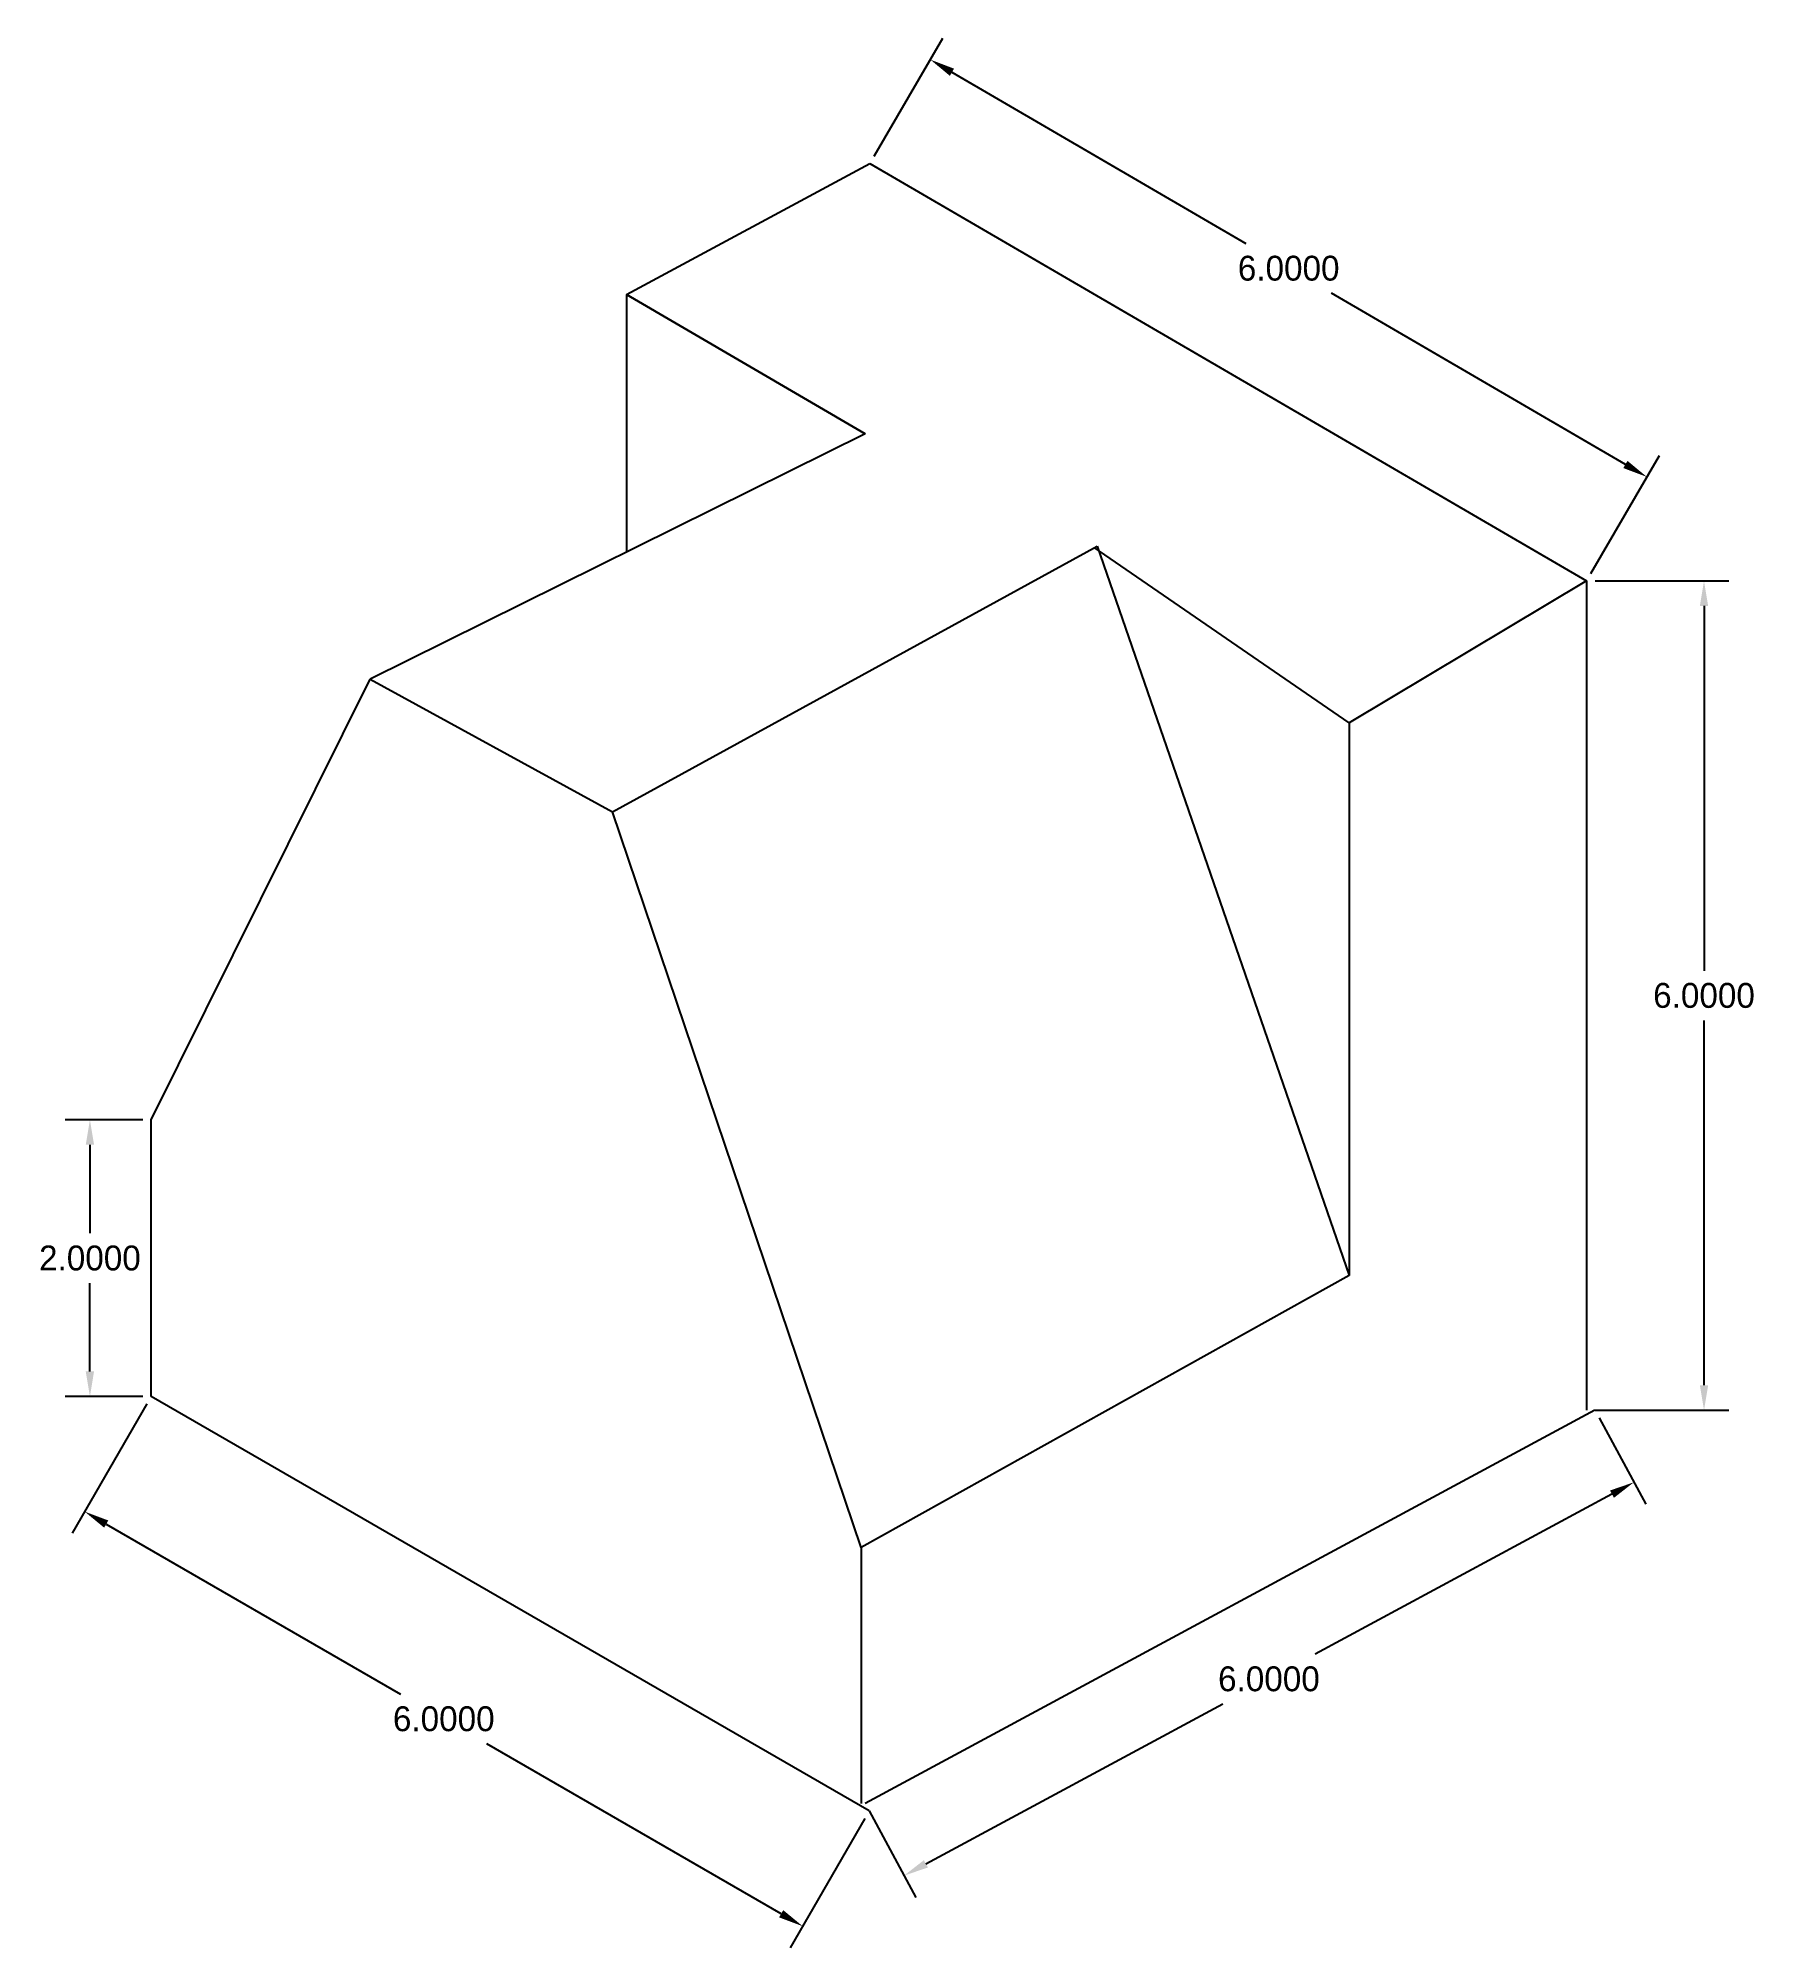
# Model space of a CAD drawing. Header units: inches. Extents: x -178 to 60, y -240 to 15.
# Drawn here: x 47.31 to 59.74, y 1.61 to 15.43 of the extents above; entities outside this region: 1.
import ezdxf

# ---------------------------------------------------------------- set-up
doc = ezdxf.new("R2010")
doc.units = ezdxf.units.IN
doc.header["$MEASUREMENT"] = 0
doc.dimstyles.get("Standard").update_dxf_attribs({"dimtxt": 0.18, "dimasz": 0.18, "dimexe": 0.18, "dimexo": 0.0625, "dimgap": 0.09, "dimtad": 0, "dimtih": 1, "dimtoh": 1, "dimdec": 4, "dimzin": 0, "dimdsep": 46, "dimtxsty": 'Standard', "dimcen": 0.09, "dimadec": 0, "dimazin": 0, "dimtfac": 1, "dimtdec": 4, "dimtofl": 0, "dimtmove": 0, "dimatfit": 3, "dimfxl": 1, "dimtolj": 1, "dimtzin": 0, "dimarcsym": 0})

# ---------------------------------------------------------------- blocks, each defined once
blk = doc.blocks.new('*D12')
at = {"color": 0, "lineweight": -2}
for p, q in [((53.362, 14.574), (53.859, 15.427)), ((53.924, 15.181), (56.052, 13.942)), ((58.798, 12.343), (56.67, 13.582)), ((58.547, 11.554), (59.044, 12.408))]:
    blk.add_line(p, q, dxfattribs=at)
at = {"color": 0}
for points in [[(53.939, 15.207), (53.909, 15.155), (53.768, 15.272)], [(58.813, 12.369), (58.783, 12.317), (58.953, 12.253)]]:
    blk.add_solid(points, dxfattribs=at)
at = {"layer": 'Defpoints', "color": 0}
for p in [(53.33, 14.52), (58.953, 12.253), (58.515, 11.5)]:
    blk.add_point(p, dxfattribs=at)
at = {"color": 0, "insert": (56.361, 13.762), "char_height": 0.18, "attachment_point": 5}
blk.add_mtext('\\A1;6.0000', dxfattribs=at)
blk = doc.blocks.new('*D13')
at = {"color": 0, "lineweight": -2}
for p, q in [((58.578, 11.5), (59.547, 11.5)), ((59.367, 11.32), (59.367, 8.68)), ((59.367, 5.68), (59.367, 8.32)), ((58.578, 5.5), (59.547, 5.5))]:
    blk.add_line(p, q, dxfattribs=at)
at = {"color": 0}
for points in [[(59.337, 11.32), (59.397, 11.32), (59.367, 11.5)], [(59.337, 5.68), (59.397, 5.68), (59.367, 5.5)]]:
    blk.add_solid(points, dxfattribs=at)
at = {"layer": 'Defpoints', "color": 0}
for p in [(58.515, 11.5), (58.515, 5.5), (59.367, 5.5)]:
    blk.add_point(p, dxfattribs=at)
at = {"color": 0, "insert": (59.367, 8.5), "char_height": 0.18, "attachment_point": 5}
blk.add_mtext('\\A1;6.0000', dxfattribs=at)
blk = doc.blocks.new('*D14')
at = {"color": 0, "lineweight": -2}
for p, q in [((58.607, 5.445), (58.945, 4.819)), ((58.701, 4.892), (56.552, 3.735)), ((53.736, 2.218), (55.884, 3.375)), ((53.325, 2.6), (53.662, 1.974))]:
    blk.add_line(p, q, dxfattribs=at)
at = {"color": 0}
for points in [[(58.687, 4.919), (58.715, 4.866), (58.859, 4.978)], [(53.721, 2.244), (53.75, 2.191), (53.577, 2.132)]]:
    blk.add_solid(points, dxfattribs=at)
at = {"layer": 'Defpoints', "color": 0}
for p in [(58.578, 5.5), (58.859, 4.978), (53.296, 2.655)]:
    blk.add_point(p, dxfattribs=at)
at = {"color": 0, "insert": (56.218, 3.555), "char_height": 0.18, "attachment_point": 5}
blk.add_mtext('\\A1;6.0000', dxfattribs=at)
blk = doc.blocks.new('*D15')
at = {"color": 0, "lineweight": -2}
for p, q in [((48.098, 5.546), (47.557, 4.61)), ((47.803, 4.676), (49.934, 3.446)), ((52.688, 1.856), (50.557, 3.086)), ((53.294, 2.546), (52.754, 1.61))]:
    blk.add_line(p, q, dxfattribs=at)
at = {"color": 0}
for points in [[(47.818, 4.702), (47.788, 4.65), (47.647, 4.766)], [(52.703, 1.882), (52.673, 1.83), (52.844, 1.766)]]:
    blk.add_solid(points, dxfattribs=at)
at = {"layer": 'Defpoints', "color": 0}
for p in [(48.129, 5.6), (53.325, 2.6), (52.844, 1.766)]:
    blk.add_point(p, dxfattribs=at)
at = {"color": 0, "insert": (50.246, 3.266), "char_height": 0.18, "attachment_point": 5}
blk.add_mtext('\\A1;6.0000', dxfattribs=at)
blk = doc.blocks.new('*D16')
at = {"color": 0, "lineweight": -2}
for p, q in [((48.067, 7.6), (47.505, 7.6)), ((47.685, 7.42), (47.685, 6.78)), ((47.685, 5.78), (47.685, 6.42)), ((48.067, 5.6), (47.505, 5.6))]:
    blk.add_line(p, q, dxfattribs=at)
at = {"color": 0}
for points in [[(47.655, 7.42), (47.715, 7.42), (47.685, 7.6)], [(47.655, 5.78), (47.715, 5.78), (47.685, 5.6)]]:
    blk.add_solid(points, dxfattribs=at)
at = {"layer": 'Defpoints', "color": 0}
for p in [(47.685, 7.6), (48.129, 7.6), (48.129, 5.6)]:
    blk.add_point(p, dxfattribs=at)
at = {"color": 0, "insert": (47.685, 6.6), "char_height": 0.18, "attachment_point": 5}
blk.add_mtext('\\A1;2.0000', dxfattribs=at)
blk = doc.blocks.new('Capacitor')
at = {"color": 7}
for p, q in [((0.15, -0.1), (0.15, 0.1)), ((0.15, 0), (0, 0)), ((0.225, 0), (0.4, 0))]:
    blk.add_line(p, q, dxfattribs=at)
blk.add_arc((0.4375, 0), 0.2125, 151.9275, 208.0725, dxfattribs=at)

msp = doc.modelspace()

# ---------------------------------------------------------------- linework, layer by layer
for p, q in [((51.56895, 13.57211), (53.33027, 14.5196)), ((53.33027, 14.5196), (58.51531, 11.50044)), ((53.29703, 12.56528), (51.56895, 13.57211)), ((51.56895, 13.57211), (53.29703, 12.56528)), ((51.56895, 13.57211), (51.56895, 11.70899)), ((53.29703, 12.56528), (49.71292, 10.7893)), ((51.46744, 9.82928), (54.97484, 11.75235)), ((54.97484, 11.75235), (56.7984, 6.47467)), ((56.7984, 10.47467), (54.9544, 11.74115)), ((58.51531, 11.50044), (56.7984, 10.47467)), ((58.51531, 11.50044), (58.51531, 5.50044)), ((48.12903, 7.5998), (49.71292, 10.7893)), ((49.71292, 10.7893), (51.46744, 9.82928)), ((56.7984, 10.47467), (56.7984, 6.47467)), ((53.26602, 4.50619), (51.46744, 9.82928)), ((48.12903, 5.5998), (48.12903, 7.5998)), ((56.7984, 6.47467), (53.26602, 4.50619)), ((53.32518, 2.5998), (48.12903, 5.5998)), ((58.57781, 5.50044), (53.29554, 2.65482)), ((58.51531, 5.50044), (58.51531, 5.50044)), ((53.26602, 4.50619), (53.26602, 2.65482))]:
    msp.add_line(p, q)

# ---------------------------------------------------------------- block references
at = {"xscale": 2.007043648263107, "yscale": 2.007043648262993, "zscale": 2.007043648263005}
msp.add_blockref('Capacitor', (-178.22183, -239.72535), dxfattribs=at)

# ---------------------------------------------------------------- dimensions: what is measured, and where the dimension line sits
for p1, p2, distance, picture, middle in [((53.33027, 14.5196), (58.51531, 11.50044), 0.87048, '*D12', (56.36081, 13.76227)), ((58.51531, 11.50044), (58.51531, 5.50044), 0.85171, '*D13', (59.36703, 8.50044)), ((48.12903, 5.5998), (48.12903, 7.5998), 0.44356, '*D16', (47.68546, 6.5998)), ((48.12903, 5.5998), (53.32518, 2.5998), -0.96314, '*D15', (50.24553, 3.26569)), ((53.29554, 2.65482), (58.57781, 5.50044), -0.59365, '*D14', (56.21823, 3.55499))]:
    dim = msp.add_aligned_dim(p1=p1, p2=p2, distance=distance, dimstyle='Standard')
    dim.commit()
    dim.dimension.update_dxf_attribs({"geometry": picture, "text_midpoint": middle})

doc.saveas('drawing.dxf')
